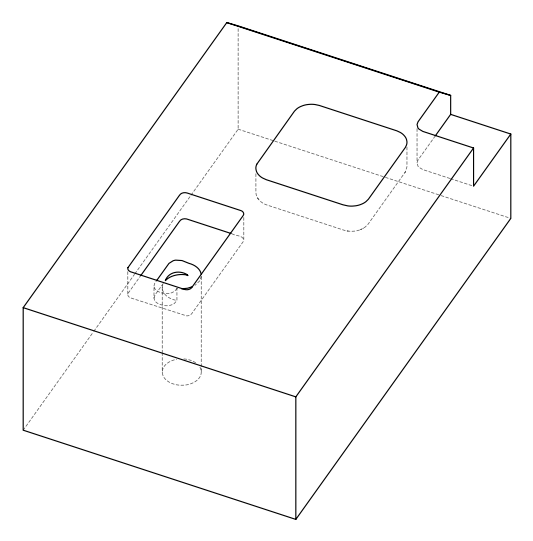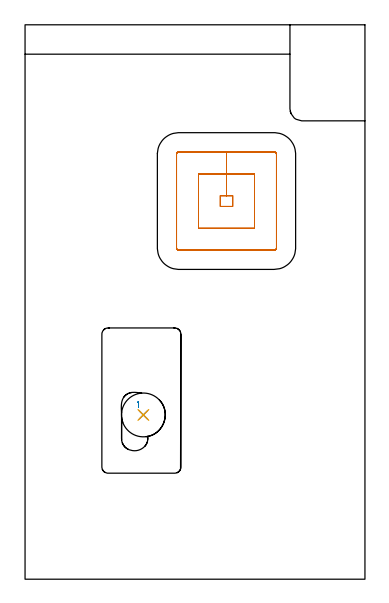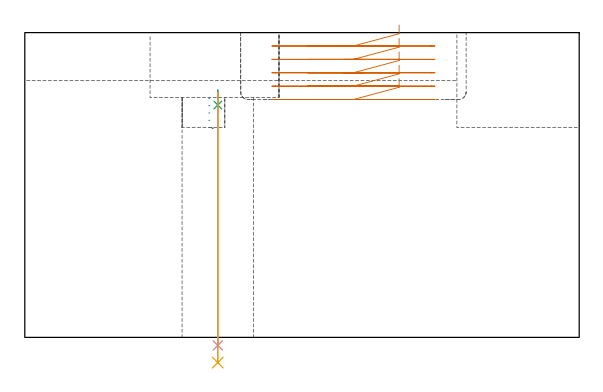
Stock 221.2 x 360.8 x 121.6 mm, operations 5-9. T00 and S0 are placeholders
(PLAN: 9 operations, 7 tool changes, 73.8 min)
(1 AREA_MILL | FG_CHAMFER_SURFACE | UGT0205_001 | 10 min | 32866 mm3)
(2 MILL_CORNER_NOTCH_RECTANGULAR | CORNER_NOTCH_RECTANGULAR | NXT0201_011 | Follow Part, ap 3, ae 75% | 13.02 min | 113687 mm3)
(3 MILL_OPEN_POCKET | POCKET_OPEN | NXT0201_011 | Follow Part, ap 3, ae 75% | 4.1 min | 31200 mm3)
(4 MILL_RECTANGULAR_POCKET | POCKET_RECTANGULAR_STRAIGHT | NXT0201_008 | Follow Part, ap 1.5, ae 75% | 40.1 min | 104158 mm3)
(5 MILL_RECTANGULAR_POCKET_1 | POCKET_RECTANGULAR_STRAIGHT_1 | NXT0201_007 | Follow Part, ap 6.25, ae 75% | 5.54 min | 208648 mm3)
(6 MILL_SLOT | SLOT_PARTIAL_RECTANGULAR | NXT0201_011 | Follow Part, ap 3, ae 75% | 0.11 min | 1 mm3)
(7 SPOT_DRILL | STEP1HOLE | NXT0321_9005460120000 | 0.05 min | 0 mm3)
(8 DRILL_THROUGH_HOLE_INTO_CENTER | STEP1HOLE | NXT0301_065 | 0.41 min | 5790 mm3)
(9 DRILL_TO_ENLARGE_THROUGH_HOLE | STEP1HOLE | UGT0301_392 | 0.44 min | 47789 mm3)
(TOOL UGT0205_001 | Chamfer Mill 20 x 3 x 45 deg. | D20 FL50 Z2)
(TOOL NXT0201_011 | ENDMILL 12mm [2P460-1200-NA 1630] | D12 FL38 Z6)
(TOOL NXT0201_008 | ENDMILL 6mm [2P460-0600-NA 1630] | D6 FL26 Z6)
(TOOL NXT0201_007 | ENDMILL 25mm [R216.25-25050GCK54P 1620] | D25 R3 FL54 Z5)
(TOOL NXT0321_9005460120000 | NC Spot Drill, 142deg, 12mm, Carbide, Uncoated | D12 PA142 FL30 Z2)
(TOOL NXT0301_065 | Carbide Drill 9.4mm [860.1-0940-075A1-MM 2214] | D9.4 PA140 FL98 Z2)
(TOOL UGT0301_392 | Twist Drill 28.5 mm | D28.5 PA118 FL165 Z2)
(OP 5 MILL_RECTANGULAR_POCKET_1)
G17 G21 G94 G90
T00 M6
G54
G17 G0 G90 X149.35 Y250.975 S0 M3
G43 Z131.6 H1
Z124.6
G94 G1 Y263.85 Z121.15 F250.
X131.1 Z116.26
Y249.6
X127.1 F500.
Y242.6
X135.1
Y249.6
X131.1
Y263.85
X112.85
Y228.35
X149.35
Y263.85
X131.1
Y278.1
X100.1
G3 X98.6 Y276.6 R1.5
G1 Y215.6
G3 X100.1 Y214.1 R1.5
G1 X162.1
G3 X163.6 Y215.6 R1.5
G1 Y276.6
G3 X162.1 Y278.1 R1.5
G1 X131.1
X130.1
G0 X149.35 Y250.975 Z119.26
G1 Y263.85 Z115.81 F250.
X131.1 Z110.92
Y249.6
X127.1 F500.
Y242.6
X135.1
Y249.6
X131.1
Y263.85
X112.85
Y228.35
X149.35
Y263.85
X131.1
Y278.1
X100.1
G3 X98.6 Y276.6 R1.5
G1 Y215.6
G3 X100.1 Y214.1 R1.5
G1 X162.1
G3 X163.6 Y215.6 R1.5
G1 Y276.6
G3 X162.1 Y278.1 R1.5
G1 X131.1
X130.1
G0 X149.35 Y250.975 Z113.92
G1 Y263.85 Z110.47 F250.
X131.1 Z105.58
Y249.6
X127.1 F500.
Y242.6
X135.1
Y249.6
X131.1
Y263.85
X112.85
Y228.35
X149.35
Y263.85
X131.1
Y278.1
X100.1
G3 X98.6 Y276.6 R1.5
G1 Y215.6
G3 X100.1 Y214.1 R1.5
G1 X162.1
G3 X163.6 Y215.6 R1.5
G1 Y276.6
G3 X162.1 Y278.1 R1.5
G1 X131.1
X130.1
G0 X149.35 Y250.975 Z108.58
G1 Y263.85 Z105.13 F250.
X131.1 Z100.24
Y249.6
X127.1 F500.
Y242.6
X135.1
Y249.6
X131.1
Y263.85
X112.85
Y228.35
X149.35
Y263.85
X131.1
Y278.1
X100.1
G3 X98.6 Y276.6 R1.5
G1 Y215.6
G3 X100.1 Y214.1 R1.5
G1 X162.1
G3 X163.6 Y215.6 R1.5
G1 Y276.6
G3 X162.1 Y278.1 R1.5
G1 X131.1
X130.1
G0 X149.35 Y250.975 Z103.24
G1 Y263.85 Z99.79 F250.
X131.1 Z94.9
Y249.6
X127.1 F500.
Y242.6
X135.1
Y249.6
X131.1
Y263.85
X112.85
Y228.35
X149.35
Y263.85
X131.1
Y278.1
X100.1
G3 X98.6 Y276.6 R1.5
G1 Y215.6
G3 X100.1 Y214.1 R1.5
G1 X162.1
G3 X163.6 Y215.6 R1.5
G1 Y276.6
G3 X162.1 Y278.1 R1.5
G1 X131.1
X130.1
G0 Z131.6
M5
M2
(OP 6 MILL_SLOT)
G17 G21 G94 G90
T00 M6
G54
G17 G0 G90 X73.8 Y112.07 S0 M3
G43 Z131.6 H1
Z95.362
G94 G1 Y115.07 F250.
Y115.167
G2 X73.404 Y115.269 R6.
G0 Z131.6
X73.8 Y112.07
Z92.446
G1 Y115.07
Y115.167
G2 X73.404 Y115.269 R6.
G0 Z131.6
X73.8 Y112.07
Z89.531
G1 Y115.07
Y115.167
G2 X73.404 Y115.269 R6.
G0 Z131.6
X73.8 Y112.07
Z86.615
G1 Y115.07
Y115.167
G2 X73.404 Y115.269 R6.
G0 Z131.6
X73.8 Y112.07
Z83.7
G1 Y115.07
Y115.167
G2 X73.404 Y115.269 R6.
G0 Z131.6
M5
M2
(OP 7 SPOT_DRILL)
G17 G21 G94 G90
T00 M6
G54
G17 G0 G90 X77. Y106.9 S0 M3
G43 Z131.6 H0
G94 G81 G98 Z92.7 F250. R98.7
G80
M5
M2
(OP 8 DRILL_THROUGH_HOLE_INTO_CENTER)
G17 G21 G94 G90
T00 M6
G54
G17 G0 G90 X77. Y106.9 S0 M3
G43 Z131.6 H1
G94 G73 G98 Z-3.211 F250. Q8.992 R97.7
G80
M5
M2
(OP 9 DRILL_TO_ENLARGE_THROUGH_HOLE)
G17 G21 G94 G90
T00 M6
G54
G17 G0 G90 X77. Y106.9 S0 M3
G43 Z131.6 H0
G94 G73 G98 Z-10.062 F250. Q26.441 R97.7
G80
M5
M2
